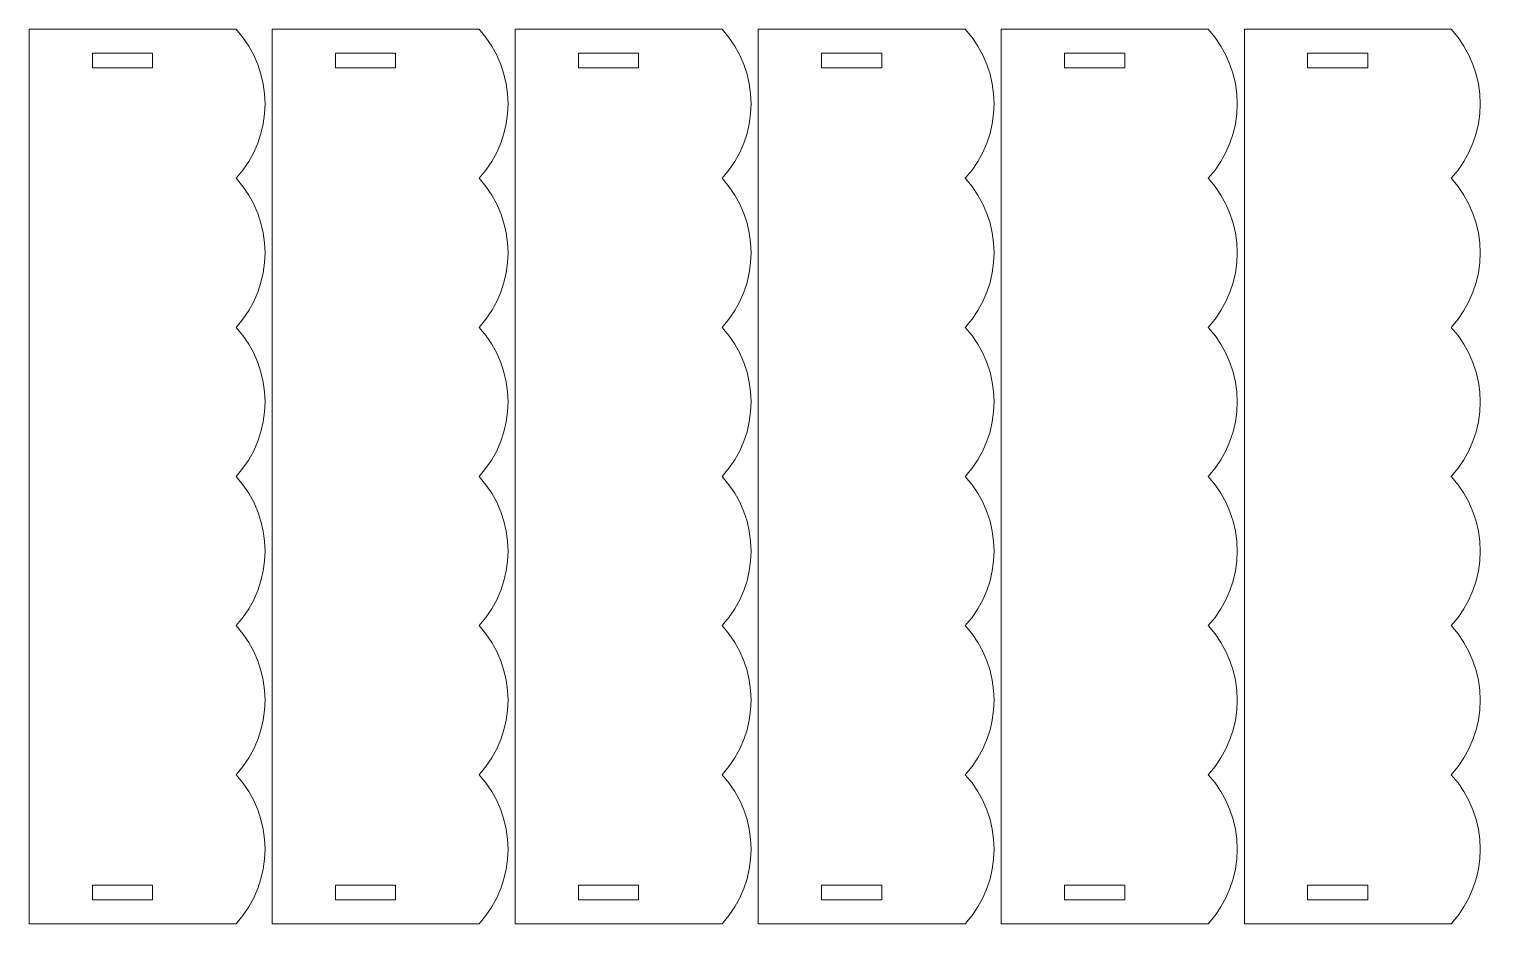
# Model space of a CAD drawing. Header units: millimetres. Extents: x -650 to 654, y -523 to 523.
# Drawn here: x 47 to 654, y -523 to -151 of the extents above; entities that cross this region are included whole.
import ezdxf

# ---------------------------------------------------------------- set-up
doc = ezdxf.new("R2010")
doc.units = ezdxf.units.MM
doc.header["$MEASUREMENT"] = 0
doc.layers.add('Layer 1', color=7, linetype='Continuous')

msp = doc.modelspace()

# ---------------------------------------------------------------- linework, layer by layer
at = {"layer": 'Layer 1', "color": 250, "lineweight": 20}
for points, knots in [([(132.9352, -337.483), (148.9352, -319.9132), (148.9352, -293.0532), (132.9352, -275.4831), (132.9352, -275.4831), (148.9352, -257.9133), (148.9352, -231.0532), (132.9352, -213.4831), (132.9352, -213.4831), (148.9352, -195.9134), (148.9352, -169.0533), (132.9352, -151.4832), (132.9352, -151.4832), (132.9352, -151.4832), (46.8541, -151.4832), (46.8541, -151.4832), (46.8541, -151.4832), (46.8541, -151.4832), (46.8541, -523.4828), (46.8541, -523.4828), (46.8541, -523.4828), (46.8541, -523.4828), (132.9352, -523.4828), (132.9352, -523.4828), (132.9352, -523.4828), (148.9352, -505.913), (148.9352, -479.053), (132.9352, -461.4829), (132.9352, -461.4829), (148.9352, -443.9131), (148.9352, -417.053), (132.9352, -399.4829), (132.9352, -399.4829), (148.9352, -381.9132), (148.9352, -355.0531), (132.9352, -337.483)], [0, 0, 0, 0, 0.1, 0.1, 0.1, 0.1, 0.2, 0.2, 0.2, 0.2, 0.3, 0.3, 0.3, 0.3, 0.4, 0.4, 0.4, 0.4, 0.5, 0.5, 0.5, 0.5, 0.6, 0.6, 0.6, 0.6, 0.7, 0.7, 0.7, 0.7, 0.8, 0.8, 0.8, 0.8, 1, 1, 1, 1]), ([(234.0163, -337.483), (250.0163, -319.9132), (250.0163, -293.0532), (234.0163, -275.4831), (234.0163, -275.4831), (250.0163, -257.9133), (250.0163, -231.0532), (234.0163, -213.4831), (234.0163, -213.4831), (250.0163, -195.9134), (250.0163, -169.0533), (234.0163, -151.4832), (234.0163, -151.4832), (234.0163, -151.4832), (147.9352, -151.4832), (147.9352, -151.4832), (147.9352, -151.4832), (147.9352, -151.4832), (147.9352, -523.4828), (147.9352, -523.4828), (147.9352, -523.4828), (147.9352, -523.4828), (234.0163, -523.4828), (234.0163, -523.4828), (234.0163, -523.4828), (250.0163, -505.913), (250.0163, -479.053), (234.0163, -461.4829), (234.0163, -461.4829), (250.0163, -443.9131), (250.0163, -417.053), (234.0163, -399.4829), (234.0163, -399.4829), (250.0163, -381.9132), (250.0163, -355.0531), (234.0163, -337.483)], [0, 0, 0, 0, 0.1, 0.1, 0.1, 0.1, 0.2, 0.2, 0.2, 0.2, 0.3, 0.3, 0.3, 0.3, 0.4, 0.4, 0.4, 0.4, 0.5, 0.5, 0.5, 0.5, 0.6, 0.6, 0.6, 0.6, 0.7, 0.7, 0.7, 0.7, 0.8, 0.8, 0.8, 0.8, 1, 1, 1, 1]), ([(335.0974, -337.483), (351.0974, -319.9132), (351.0974, -293.0532), (335.0974, -275.4831), (335.0974, -275.4831), (351.0974, -257.9133), (351.0974, -231.0532), (335.0974, -213.4831), (335.0974, -213.4831), (351.0974, -195.9134), (351.0974, -169.0533), (335.0974, -151.4832), (335.0974, -151.4832), (335.0974, -151.4832), (249.0163, -151.4832), (249.0163, -151.4832), (249.0163, -151.4832), (249.0163, -151.4832), (249.0163, -523.4828), (249.0163, -523.4828), (249.0163, -523.4828), (249.0163, -523.4828), (335.0974, -523.4828), (335.0974, -523.4828), (335.0974, -523.4828), (351.0974, -505.913), (351.0974, -479.053), (335.0974, -461.4829), (335.0974, -461.4829), (351.0974, -443.9131), (351.0974, -417.053), (335.0974, -399.4829), (335.0974, -399.4829), (351.0974, -381.9132), (351.0974, -355.0531), (335.0974, -337.483)], [0, 0, 0, 0, 0.1, 0.1, 0.1, 0.1, 0.2, 0.2, 0.2, 0.2, 0.3, 0.3, 0.3, 0.3, 0.4, 0.4, 0.4, 0.4, 0.5, 0.5, 0.5, 0.5, 0.6, 0.6, 0.6, 0.6, 0.7, 0.7, 0.7, 0.7, 0.8, 0.8, 0.8, 0.8, 1, 1, 1, 1]), ([(436.1785, -337.483), (452.1785, -319.9132), (452.1785, -293.0532), (436.1785, -275.4831), (436.1785, -275.4831), (452.1785, -257.9133), (452.1785, -231.0532), (436.1785, -213.4831), (436.1785, -213.4831), (452.1785, -195.9134), (452.1785, -169.0533), (436.1785, -151.4832), (436.1785, -151.4832), (436.1785, -151.4832), (350.0974, -151.4832), (350.0974, -151.4832), (350.0974, -151.4832), (350.0974, -151.4832), (350.0974, -523.4828), (350.0974, -523.4828), (350.0974, -523.4828), (350.0974, -523.4828), (436.1785, -523.4828), (436.1785, -523.4828), (436.1785, -523.4828), (452.1785, -505.913), (452.1785, -479.053), (436.1785, -461.4829), (436.1785, -461.4829), (452.1785, -443.9131), (452.1785, -417.053), (436.1785, -399.4829), (436.1785, -399.4829), (452.1785, -381.9132), (452.1785, -355.0531), (436.1785, -337.483)], [0, 0, 0, 0, 0.1, 0.1, 0.1, 0.1, 0.2, 0.2, 0.2, 0.2, 0.3, 0.3, 0.3, 0.3, 0.4, 0.4, 0.4, 0.4, 0.5, 0.5, 0.5, 0.5, 0.6, 0.6, 0.6, 0.6, 0.7, 0.7, 0.7, 0.7, 0.8, 0.8, 0.8, 0.8, 1, 1, 1, 1]), ([(537.2596, -337.483), (553.2596, -319.9132), (553.2596, -293.0532), (537.2596, -275.4831), (537.2596, -275.4831), (553.2596, -257.9133), (553.2596, -231.0532), (537.2596, -213.4831), (537.2596, -213.4831), (553.2596, -195.9134), (553.2596, -169.0533), (537.2596, -151.4832), (537.2596, -151.4832), (537.2596, -151.4832), (451.1785, -151.4832), (451.1785, -151.4832), (451.1785, -151.4832), (451.1785, -151.4832), (451.1785, -523.4828), (451.1785, -523.4828), (451.1785, -523.4828), (451.1785, -523.4828), (537.2596, -523.4828), (537.2596, -523.4828), (537.2596, -523.4828), (553.2596, -505.913), (553.2596, -479.053), (537.2596, -461.4829), (537.2596, -461.4829), (553.2596, -443.9131), (553.2596, -417.053), (537.2596, -399.4829), (537.2596, -399.4829), (553.2596, -381.9132), (553.2596, -355.0531), (537.2596, -337.483)], [0, 0, 0, 0, 0.1, 0.1, 0.1, 0.1, 0.2, 0.2, 0.2, 0.2, 0.3, 0.3, 0.3, 0.3, 0.4, 0.4, 0.4, 0.4, 0.5, 0.5, 0.5, 0.5, 0.6, 0.6, 0.6, 0.6, 0.7, 0.7, 0.7, 0.7, 0.8, 0.8, 0.8, 0.8, 1, 1, 1, 1]), ([(638.3407, -337.483), (654.3407, -319.9132), (654.3407, -293.0532), (638.3407, -275.4831), (638.3407, -275.4831), (654.3407, -257.9133), (654.3407, -231.0532), (638.3407, -213.4831), (638.3407, -213.4831), (654.3407, -195.9134), (654.3407, -169.0533), (638.3407, -151.4832), (638.3407, -151.4832), (638.3407, -151.4832), (552.2596, -151.4832), (552.2596, -151.4832), (552.2596, -151.4832), (552.2596, -151.4832), (552.2596, -523.4828), (552.2596, -523.4828), (552.2596, -523.4828), (552.2596, -523.4828), (638.3407, -523.4828), (638.3407, -523.4828), (638.3407, -523.4828), (654.3407, -505.913), (654.3407, -479.053), (638.3407, -461.4829), (638.3407, -461.4829), (654.3407, -443.9131), (654.3407, -417.053), (638.3407, -399.4829), (638.3407, -399.4829), (654.3407, -381.9132), (654.3407, -355.0531), (638.3407, -337.483)], [0, 0, 0, 0, 0.1, 0.1, 0.1, 0.1, 0.2, 0.2, 0.2, 0.2, 0.3, 0.3, 0.3, 0.3, 0.4, 0.4, 0.4, 0.4, 0.5, 0.5, 0.5, 0.5, 0.6, 0.6, 0.6, 0.6, 0.7, 0.7, 0.7, 0.7, 0.8, 0.8, 0.8, 0.8, 1, 1, 1, 1]), ([(98.1766, -161.4832), (98.1766, -161.4832), (98.1766, -167.4832), (98.1766, -167.4832), (98.1766, -167.4832), (98.1766, -167.4832), (73.1767, -167.4832), (73.1767, -167.4832), (73.1767, -167.4832), (73.1767, -167.4832), (73.1767, -161.4832), (73.1767, -161.4832), (73.1767, -161.4832), (73.1767, -161.4832), (98.1766, -161.4832), (98.1766, -161.4832)], [0, 0, 0, 0, 0.2, 0.2, 0.2, 0.2, 0.4, 0.4, 0.4, 0.4, 0.6, 0.6, 0.6, 0.6, 1, 1, 1, 1]), ([(199.2577, -161.4832), (199.2577, -161.4832), (199.2577, -167.4832), (199.2577, -167.4832), (199.2577, -167.4832), (199.2577, -167.4832), (174.2578, -167.4832), (174.2578, -167.4832), (174.2578, -167.4832), (174.2578, -167.4832), (174.2578, -161.4832), (174.2578, -161.4832), (174.2578, -161.4832), (174.2578, -161.4832), (199.2577, -161.4832), (199.2577, -161.4832)], [0, 0, 0, 0, 0.2, 0.2, 0.2, 0.2, 0.4, 0.4, 0.4, 0.4, 0.6, 0.6, 0.6, 0.6, 1, 1, 1, 1]), ([(300.3388, -161.4832), (300.3388, -161.4832), (300.3388, -167.4832), (300.3388, -167.4832), (300.3388, -167.4832), (300.3388, -167.4832), (275.3389, -167.4832), (275.3389, -167.4832), (275.3389, -167.4832), (275.3389, -167.4832), (275.3389, -161.4832), (275.3389, -161.4832), (275.3389, -161.4832), (275.3389, -161.4832), (300.3388, -161.4832), (300.3388, -161.4832)], [0, 0, 0, 0, 0.2, 0.2, 0.2, 0.2, 0.4, 0.4, 0.4, 0.4, 0.6, 0.6, 0.6, 0.6, 1, 1, 1, 1]), ([(401.4199, -161.4832), (401.4199, -161.4832), (401.4199, -167.4832), (401.4199, -167.4832), (401.4199, -167.4832), (401.4199, -167.4832), (376.42, -167.4832), (376.42, -167.4832), (376.42, -167.4832), (376.42, -167.4832), (376.42, -161.4832), (376.42, -161.4832), (376.42, -161.4832), (376.42, -161.4832), (401.4199, -161.4832), (401.4199, -161.4832)], [0, 0, 0, 0, 0.2, 0.2, 0.2, 0.2, 0.4, 0.4, 0.4, 0.4, 0.6, 0.6, 0.6, 0.6, 1, 1, 1, 1]), ([(502.501, -161.4832), (502.501, -161.4832), (502.501, -167.4832), (502.501, -167.4832), (502.501, -167.4832), (502.501, -167.4832), (477.5011, -167.4832), (477.5011, -167.4832), (477.5011, -167.4832), (477.5011, -167.4832), (477.5011, -161.4832), (477.5011, -161.4832), (477.5011, -161.4832), (477.5011, -161.4832), (502.501, -161.4832), (502.501, -161.4832)], [0, 0, 0, 0, 0.2, 0.2, 0.2, 0.2, 0.4, 0.4, 0.4, 0.4, 0.6, 0.6, 0.6, 0.6, 1, 1, 1, 1]), ([(603.5821, -161.4832), (603.5821, -161.4832), (603.5821, -167.4832), (603.5821, -167.4832), (603.5821, -167.4832), (603.5821, -167.4832), (578.5822, -167.4832), (578.5822, -167.4832), (578.5822, -167.4832), (578.5822, -167.4832), (578.5822, -161.4832), (578.5822, -161.4832), (578.5822, -161.4832), (578.5822, -161.4832), (603.5821, -161.4832), (603.5821, -161.4832)], [0, 0, 0, 0, 0.2, 0.2, 0.2, 0.2, 0.4, 0.4, 0.4, 0.4, 0.6, 0.6, 0.6, 0.6, 1, 1, 1, 1]), ([(98.1766, -507.4828), (98.1766, -507.4828), (98.1766, -513.4828), (98.1766, -513.4828), (98.1766, -513.4828), (98.1766, -513.4828), (73.1767, -513.4828), (73.1767, -513.4828), (73.1767, -513.4828), (73.1767, -513.4828), (73.1767, -507.4828), (73.1767, -507.4828), (73.1767, -507.4828), (73.1767, -507.4828), (98.1766, -507.4828), (98.1766, -507.4828)], [0, 0, 0, 0, 0.2, 0.2, 0.2, 0.2, 0.4, 0.4, 0.4, 0.4, 0.6, 0.6, 0.6, 0.6, 1, 1, 1, 1]), ([(199.2577, -507.4828), (199.2577, -507.4828), (199.2577, -513.4828), (199.2577, -513.4828), (199.2577, -513.4828), (199.2577, -513.4828), (174.2578, -513.4828), (174.2578, -513.4828), (174.2578, -513.4828), (174.2578, -513.4828), (174.2578, -507.4828), (174.2578, -507.4828), (174.2578, -507.4828), (174.2578, -507.4828), (199.2577, -507.4828), (199.2577, -507.4828)], [0, 0, 0, 0, 0.2, 0.2, 0.2, 0.2, 0.4, 0.4, 0.4, 0.4, 0.6, 0.6, 0.6, 0.6, 1, 1, 1, 1]), ([(300.3388, -507.4828), (300.3388, -507.4828), (300.3388, -513.4828), (300.3388, -513.4828), (300.3388, -513.4828), (300.3388, -513.4828), (275.3389, -513.4828), (275.3389, -513.4828), (275.3389, -513.4828), (275.3389, -513.4828), (275.3389, -507.4828), (275.3389, -507.4828), (275.3389, -507.4828), (275.3389, -507.4828), (300.3388, -507.4828), (300.3388, -507.4828)], [0, 0, 0, 0, 0.2, 0.2, 0.2, 0.2, 0.4, 0.4, 0.4, 0.4, 0.6, 0.6, 0.6, 0.6, 1, 1, 1, 1]), ([(401.4199, -507.4828), (401.4199, -507.4828), (401.4199, -513.4828), (401.4199, -513.4828), (401.4199, -513.4828), (401.4199, -513.4828), (376.42, -513.4828), (376.42, -513.4828), (376.42, -513.4828), (376.42, -513.4828), (376.42, -507.4828), (376.42, -507.4828), (376.42, -507.4828), (376.42, -507.4828), (401.4199, -507.4828), (401.4199, -507.4828)], [0, 0, 0, 0, 0.2, 0.2, 0.2, 0.2, 0.4, 0.4, 0.4, 0.4, 0.6, 0.6, 0.6, 0.6, 1, 1, 1, 1]), ([(502.501, -507.4828), (502.501, -507.4828), (502.501, -513.4828), (502.501, -513.4828), (502.501, -513.4828), (502.501, -513.4828), (477.5011, -513.4828), (477.5011, -513.4828), (477.5011, -513.4828), (477.5011, -513.4828), (477.5011, -507.4828), (477.5011, -507.4828), (477.5011, -507.4828), (477.5011, -507.4828), (502.501, -507.4828), (502.501, -507.4828)], [0, 0, 0, 0, 0.2, 0.2, 0.2, 0.2, 0.4, 0.4, 0.4, 0.4, 0.6, 0.6, 0.6, 0.6, 1, 1, 1, 1]), ([(603.5821, -507.4828), (603.5821, -507.4828), (603.5821, -513.4828), (603.5821, -513.4828), (603.5821, -513.4828), (603.5821, -513.4828), (578.5822, -513.4828), (578.5822, -513.4828), (578.5822, -513.4828), (578.5822, -513.4828), (578.5822, -507.4828), (578.5822, -507.4828), (578.5822, -507.4828), (578.5822, -507.4828), (603.5821, -507.4828), (603.5821, -507.4828)], [0, 0, 0, 0, 0.2, 0.2, 0.2, 0.2, 0.4, 0.4, 0.4, 0.4, 0.6, 0.6, 0.6, 0.6, 1, 1, 1, 1])]:
    msp.add_open_spline(points, degree=3, knots=knots, dxfattribs=at)

doc.saveas('drawing.dxf')
